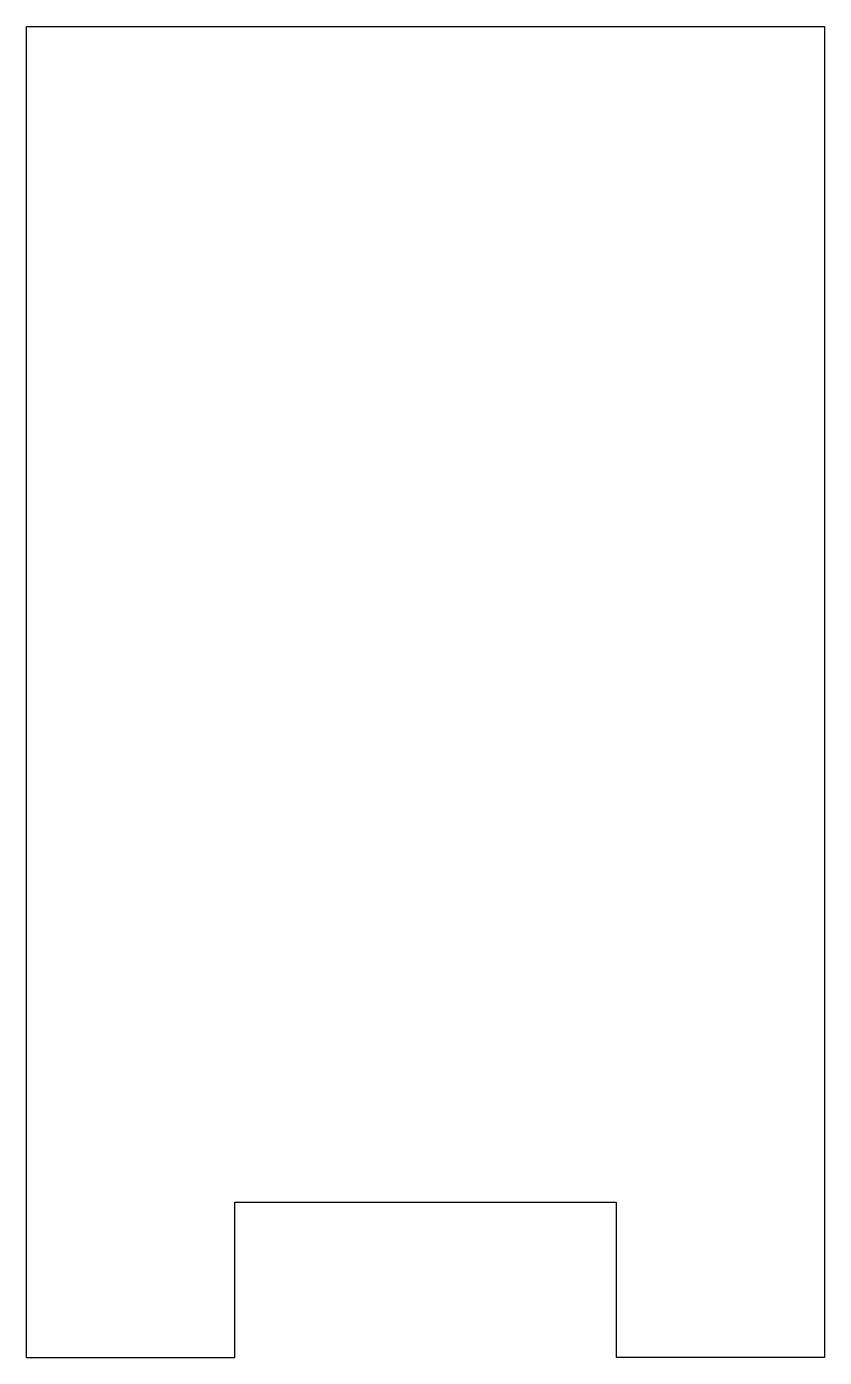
# Model space of a CAD drawing. Header units: millimetres. Extents: x -9 to 9, y -15 to 15.
import ezdxf

# ---------------------------------------------------------------- set-up
doc = ezdxf.new("R2010")
doc.units = ezdxf.units.MM
doc.layers.add('Sketch', color=7, linetype='CONTINUOUS')

msp = doc.modelspace()

# ---------------------------------------------------------------- linework, layer by layer
at = {"layer": 'Sketch'}
for p, q in [((-9, 15), (9, 15)), ((-9, -15), (-9, 15)), ((9, 15), (9, -15)), ((-4.3, -11.5), (4.3, -11.5)), ((-4.3, -15), (-4.3, -11.5)), ((4.3, -11.5), (4.3, -15)), ((-9, -15), (-4.3, -15)), ((9, -15), (4.3, -15))]:
    msp.add_line(p, q, dxfattribs=at)

doc.saveas('drawing.dxf')
